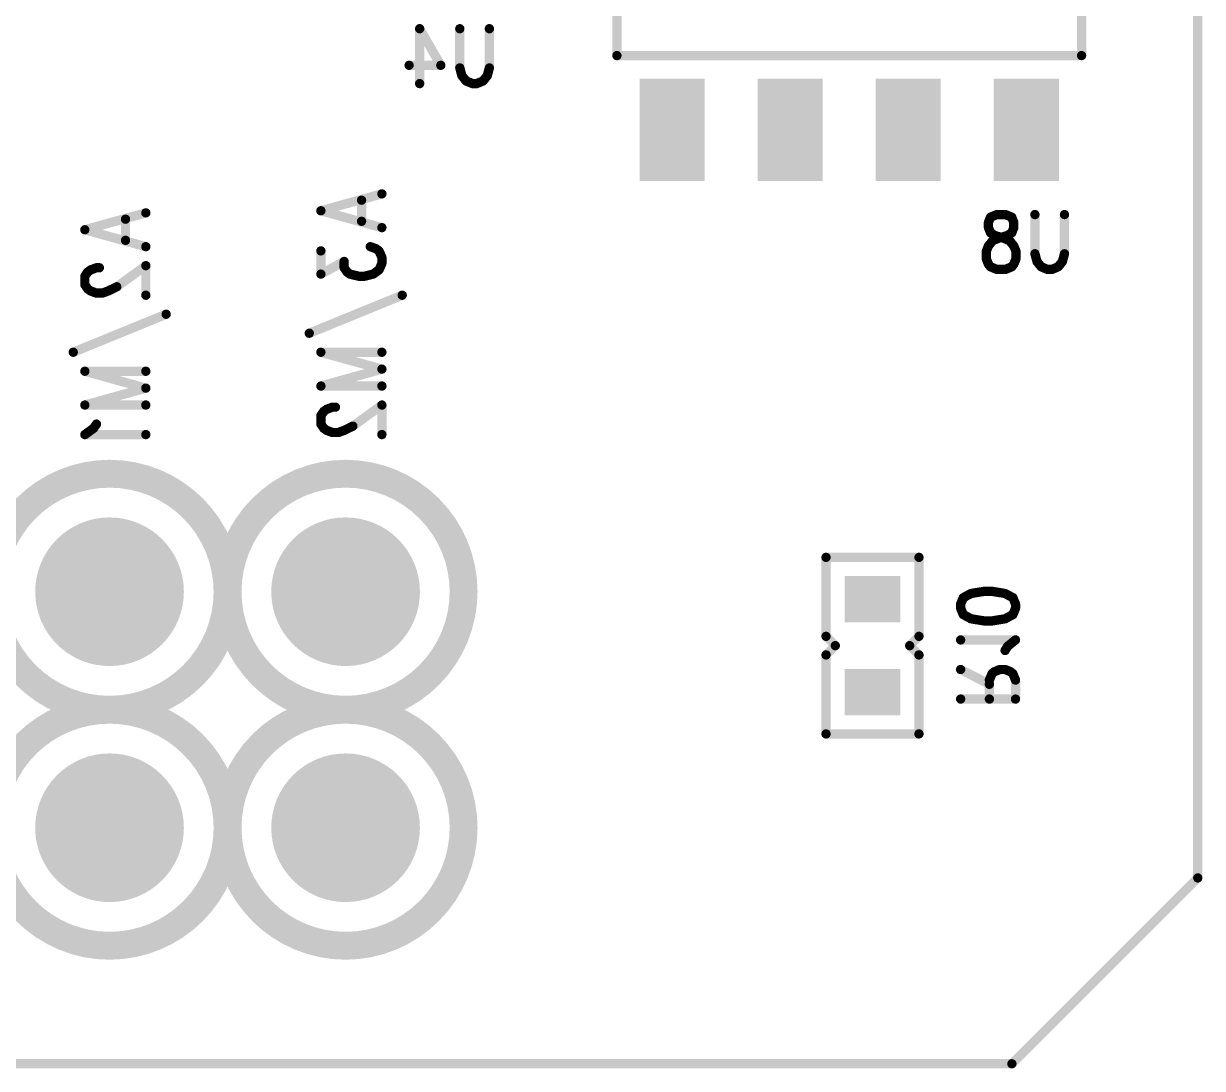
# Model space of a CAD drawing. Extents: x 100 to 128.6, y 94 to 134.1.
# Drawn here: x 115.87 to 128.55, y 99.95 to 111.19 of the extents above; entities that cross this region are included whole.
import ezdxf

# ---------------------------------------------------------------- set-up
doc = ezdxf.new("R2010")
doc.units = 0
doc.layers.get('0').update_dxf_attribs({"linetype": 'CONTINUOUS'})
doc.layers.add('MASK-BOTTOM_PHO', color=5, linetype='CONTINUOUS')
doc.layers.add('SILK-BOTTOM_PHO', color=14, linetype='CONTINUOUS')

# ---------------------------------------------------------------- blocks, each defined once
blk = doc.blocks.new('ROUND_49')
at = {"const_width": 0.799972}
blk.add_lwpolyline([(-0.399986, 0, 1), (0.399986, 0, 1)], format="xyb", close=True, dxfattribs=at)
blk = doc.blocks.new('ROUND_1')
at = {"const_width": 0.050038}
blk.add_lwpolyline([(-0.025018, 0, 1), (0.025018, 0, 1)], format="xyb", close=True, dxfattribs=at)
blk = doc.blocks.new('SQUARE_10')
blk.add_solid([(0.350012, 0.350012), (0.350012, -0.350012), (-0.350012, 0.350012), (-0.350012, -0.350012)])
blk = doc.blocks.new('SQUARE_16')
blk.add_solid([(0.250062, 0.250062), (0.250062, -0.250062), (-0.250062, 0.250062), (-0.250062, -0.250062)])
blk = doc.blocks.new('ROUND_19')
at = {"const_width": 0.149986}
blk.add_lwpolyline([(-0.074994, 0, 1), (0.074994, 0, 1)], format="xyb", close=True, dxfattribs=at)

msp = doc.modelspace()

# ---------------------------------------------------------------- linework, layer by layer
at = {"layer": 'MASK-BOTTOM_PHO'}
for points, const_width in [([(128.500124, 102.00005), (128.500124, 131.99999)], 0.100076), ([(122.845068, 109.84992), (122.845068, 110.24997)], 0.700024), ([(124.115068, 109.84992), (124.115068, 110.24997)], 0.700024), ([(125.385068, 109.84992), (125.385068, 110.24997)], 0.700024), ([(126.655068, 109.84992), (126.655068, 110.24997)], 0.700024), ([(124.949966, 105.000044), (125.050042, 105.000044)], 0.500124), ([(124.949966, 104.000046), (125.050042, 104.000046)], 0.500124), ([(126.499874, 100.000054), (128.500124, 102.00005)], 0.100076), ([(102.00005, 100.000054), (126.499874, 100.000054)], 0.100076)]:
    msp.add_lwpolyline(points, dxfattribs=dict(at, const_width=const_width))
at = {"layer": 'SILK-BOTTOM_PHO', "const_width": 0.100076}
for points in [[(128.500124, 102.00005), (128.500124, 131.99999)], [(122.249946, 110.849918), (122.249946, 114.650012)], [(127.249936, 112.249966), (127.249936, 110.849918)], [(120.127268, 111.13897), (120.354598, 110.74527)], [(120.127268, 111.13897), (120.127268, 110.54842)], [(120.559068, 110.717076), (120.559068, 111.13897)], [(120.87733, 111.13897), (120.87733, 110.717076)], [(127.249936, 110.849918), (122.249946, 110.849918)], [(120.354598, 110.74527), (120.01373, 110.74527)], [(120.581928, 110.632748), (120.559068, 110.717076)], [(120.87733, 110.717076), (120.85447, 110.632748)], [(120.627394, 110.576614), (120.581928, 110.632748)], [(120.695466, 110.54842), (120.627394, 110.576614)], [(120.809004, 110.576614), (120.740932, 110.54842)], [(120.85447, 110.632748), (120.809004, 110.576614)], [(120.740932, 110.54842), (120.695466, 110.54842)], [(119.064278, 109.180122), (119.720614, 109.361732)], [(119.064278, 109.180122), (119.720614, 108.998258)], [(119.50192, 109.29366), (119.50192, 109.06633)], [(116.524278, 108.975398), (117.180614, 109.157262)], [(116.96192, 109.08919), (116.96192, 108.86186)], [(126.247652, 109.054646), (126.270512, 109.111034)], [(126.247652, 108.998512), (126.247652, 109.054646)], [(126.270512, 109.111034), (126.338584, 109.138974)], [(126.338584, 109.138974), (126.429516, 109.138974)], [(126.429516, 109.138974), (126.497842, 109.111034)], [(126.497842, 109.111034), (126.520448, 109.054646)], [(126.520448, 109.054646), (126.520448, 108.998512)], [(126.747778, 108.71708), (126.747778, 109.138974)], [(127.065786, 109.138974), (127.065786, 108.71708)], [(116.524278, 108.975398), (117.180614, 108.793534)], [(126.270512, 108.942124), (126.247652, 108.998512)], [(126.315978, 108.914184), (126.270512, 108.942124)], [(126.497842, 108.942124), (126.452376, 108.914184)], [(126.520448, 108.998512), (126.497842, 108.942124)], [(119.65813, 108.770928), (119.595646, 108.793534)], [(126.247652, 108.801662), (126.225046, 108.745274)], [(126.293118, 108.857796), (126.247652, 108.801662)], [(126.361444, 108.88599), (126.293118, 108.857796)], [(126.40691, 108.88599), (126.315978, 108.914184)], [(126.452376, 108.914184), (126.361444, 108.88599)], [(126.474982, 108.857796), (126.40691, 108.88599)], [(126.520448, 108.801662), (126.474982, 108.857796)], [(126.543308, 108.745274), (126.520448, 108.801662)], [(119.064278, 108.748068), (119.064278, 108.498132)], [(119.689372, 108.748068), (119.65813, 108.770928)], [(119.720614, 108.679996), (119.689372, 108.748068)], [(119.720614, 108.611924), (119.720614, 108.679996)], [(126.225046, 108.745274), (126.225046, 108.660946)], [(126.543308, 108.660946), (126.543308, 108.745274)], [(126.770384, 108.632752), (126.747778, 108.71708)], [(127.065786, 108.71708), (127.04318, 108.632752)], [(116.586762, 108.543598), (116.55552, 108.520992)], [(116.6495, 108.566458), (116.586762, 108.543598)], [(116.680742, 108.566458), (116.6495, 108.566458)], [(116.868194, 108.361734), (117.180614, 108.589064)], [(117.180614, 108.589064), (117.180614, 108.270802)], [(119.064278, 108.498132), (119.314468, 108.63453)], [(119.314468, 108.63453), (119.314468, 108.566458)], [(119.314468, 108.566458), (119.34571, 108.520992)], [(119.626888, 108.498132), (119.689372, 108.543598)], [(119.689372, 108.543598), (119.720614, 108.611924)], [(126.225046, 108.660946), (126.247652, 108.604812)], [(126.247652, 108.604812), (126.270512, 108.576618)], [(126.270512, 108.576618), (126.338584, 108.548424)], [(126.338584, 108.548424), (126.429516, 108.548424)], [(126.429516, 108.548424), (126.497842, 108.576618)], [(126.497842, 108.576618), (126.520448, 108.604812)], [(126.520448, 108.604812), (126.543308, 108.660946)], [(126.81585, 108.576618), (126.770384, 108.632752)], [(126.884176, 108.548424), (126.81585, 108.576618)], [(126.929642, 108.548424), (126.884176, 108.548424)], [(126.997714, 108.576618), (126.929642, 108.548424)], [(127.04318, 108.632752), (126.997714, 108.576618)], [(116.55552, 108.520992), (116.524278, 108.475526)], [(116.524278, 108.475526), (116.524278, 108.384594)], [(119.34571, 108.520992), (119.376952, 108.498132)], [(119.376952, 108.498132), (119.470678, 108.475526)], [(119.470678, 108.475526), (119.533162, 108.475526)], [(119.533162, 108.475526), (119.626888, 108.498132)], [(116.524278, 108.384594), (116.55552, 108.339128)], [(116.55552, 108.339128), (116.586762, 108.316268)], [(116.586762, 108.316268), (116.6495, 108.293662)], [(116.6495, 108.293662), (116.711984, 108.293662)], [(116.711984, 108.293662), (116.774468, 108.316268)], [(116.774468, 108.316268), (116.868194, 108.361734)], [(118.93931, 107.861862), (119.939308, 108.270802)], [(116.39931, 107.657392), (117.399308, 108.066332)], [(119.064278, 107.657392), (119.720614, 107.657392)], [(119.064278, 107.657392), (119.720614, 107.475528)], [(116.524278, 107.452668), (117.180614, 107.452668)], [(116.524278, 107.452668), (117.180614, 107.270804)], [(119.064278, 107.293664), (119.720614, 107.475528)], [(116.524278, 107.089194), (117.180614, 107.270804)], [(119.064278, 107.293664), (119.720614, 107.293664)], [(116.524278, 107.089194), (117.180614, 107.089194)], [(119.09552, 107.020868), (119.064278, 106.975402)], [(119.126762, 107.043728), (119.09552, 107.020868)], [(119.1895, 107.066334), (119.126762, 107.043728)], [(119.220742, 107.066334), (119.1895, 107.066334)], [(119.408194, 106.861864), (119.720614, 107.089194)], [(119.720614, 107.089194), (119.720614, 106.770932)], [(119.064278, 106.975402), (119.064278, 106.88447)], [(116.618004, 106.839004), (116.524278, 106.770932)], [(116.524278, 106.770932), (117.180614, 106.770932)], [(116.6495, 106.88447), (116.618004, 106.839004)], [(119.064278, 106.88447), (119.09552, 106.839004)], [(119.09552, 106.839004), (119.126762, 106.816398)], [(119.126762, 106.816398), (119.1895, 106.793538)], [(119.1895, 106.793538), (119.251984, 106.793538)], [(119.251984, 106.793538), (119.314468, 106.816398)], [(119.314468, 106.816398), (119.408194, 106.861864)], [(124.499878, 104.599994), (124.499878, 105.449878)], [(124.499878, 105.449878), (125.499876, 105.449878)], [(125.499876, 105.449878), (125.499876, 104.599994)], [(125.94844, 104.94772), (125.976634, 105.015792)], [(125.976634, 105.015792), (126.060962, 105.061258)], [(126.060962, 105.061258), (126.201678, 105.084118)], [(126.201678, 105.084118), (126.286006, 105.084118)], [(126.286006, 105.084118), (126.426468, 105.061258)], [(126.426468, 105.061258), (126.51105, 105.015792)], [(126.51105, 105.015792), (126.53899, 104.94772)], [(125.94844, 104.902254), (125.94844, 104.94772)], [(125.976634, 104.834182), (125.94844, 104.902254)], [(126.53899, 104.902254), (126.51105, 104.834182)], [(126.53899, 104.94772), (126.53899, 104.902254)], [(126.060962, 104.788716), (125.976634, 104.834182)], [(126.201678, 104.765856), (126.060962, 104.788716)], [(126.286006, 104.765856), (126.201678, 104.765856)], [(126.426468, 104.788716), (126.286006, 104.765856)], [(126.51105, 104.834182), (126.426468, 104.788716)], [(124.599954, 104.499918), (124.499878, 104.599994)], [(124.499878, 104.400096), (124.599954, 104.499918)], [(125.499876, 104.599994), (125.400054, 104.499918)], [(125.400054, 104.499918), (125.499876, 104.400096)], [(126.53899, 104.561386), (125.94844, 104.561386)], [(126.426468, 104.447848), (126.454662, 104.49306)], [(126.454662, 104.49306), (126.53899, 104.561386)], [(124.499878, 103.549958), (124.499878, 104.400096)], [(125.499876, 104.400096), (125.499876, 103.549958)], [(126.257812, 104.08412), (125.94844, 104.243124)], [(126.370334, 104.243124), (126.313946, 104.220518)], [(126.426468, 104.243124), (126.370334, 104.243124)], [(126.482856, 104.220518), (126.426468, 104.243124)], [(126.286006, 104.197658), (126.257812, 104.129586)], [(126.257812, 104.129586), (126.257812, 103.925116)], [(126.313946, 104.220518), (126.286006, 104.197658)], [(126.51105, 104.197658), (126.482856, 104.220518)], [(126.53899, 104.129586), (126.51105, 104.197658)], [(126.53899, 103.925116), (126.53899, 104.129586)], [(126.53899, 103.925116), (125.94844, 103.925116)], [(125.499876, 103.549958), (124.499878, 103.549958)], [(126.499874, 100.000054), (128.500124, 102.00005)], [(102.00005, 100.000054), (126.499874, 100.000054)]]:
    msp.add_lwpolyline(points, dxfattribs=at)
at = {"layer": 'SILK-BOTTOM_PHO', "const_width": 0.299974}
for points in [[(118.059962, 105.080054, 1), (115.519962, 105.080054)], [(120.599962, 105.080054, 1), (118.059962, 105.080054)], [(115.519962, 105.080054, 1), (118.059962, 105.080054)], [(118.059962, 105.080054, 1), (120.599962, 105.080054)], [(118.059962, 102.540054, 1), (115.519962, 102.540054)], [(120.599962, 102.540054, 1), (118.059962, 102.540054)], [(115.519962, 102.540054, 1), (118.059962, 102.540054)], [(118.059962, 102.540054, 1), (120.599962, 102.540054)]]:
    msp.add_lwpolyline(points, format="xyb", dxfattribs=at)

# ---------------------------------------------------------------- block references
at = {"layer": 'MASK-BOTTOM_PHO'}
for name, p in [('SQUARE_10', (122.845068, 110.24997)), ('SQUARE_10', (124.115068, 110.24997)), ('SQUARE_10', (125.385068, 110.24997)), ('SQUARE_10', (126.655068, 110.24997)), ('SQUARE_10', (122.845068, 109.84992)), ('SQUARE_10', (124.115068, 109.84992)), ('SQUARE_10', (125.385068, 109.84992)), ('SQUARE_10', (126.655068, 109.84992)), ('ROUND_49', (116.789962, 105.080054)), ('ROUND_49', (119.329962, 105.080054)), ('SQUARE_16', (124.949966, 105.000044)), ('SQUARE_16', (125.050042, 105.000044)), ('SQUARE_16', (124.949966, 104.000046)), ('SQUARE_16', (125.050042, 104.000046)), ('ROUND_49', (116.789962, 102.540054)), ('ROUND_49', (119.329962, 102.540054)), ('ROUND_1', (128.500124, 102.00005)), ('ROUND_1', (126.499874, 100.000054))]:
    msp.add_blockref(name, p, dxfattribs=at)
at = {"layer": 'SILK-BOTTOM_PHO'}
for name, p in [('ROUND_1', (120.127268, 111.13897)), ('ROUND_1', (120.127268, 111.13897)), ('ROUND_1', (120.559068, 111.13897)), ('ROUND_1', (120.87733, 111.13897)), ('ROUND_1', (122.249946, 110.849918)), ('ROUND_1', (127.249936, 110.849918)), ('ROUND_1', (127.249936, 110.849918)), ('ROUND_1', (120.01373, 110.74527)), ('ROUND_1', (120.354598, 110.74527)), ('ROUND_1', (120.559068, 110.717076)), ('ROUND_1', (120.87733, 110.717076)), ('ROUND_1', (120.581928, 110.632748)), ('ROUND_1', (120.627394, 110.576614)), ('ROUND_1', (120.809004, 110.576614)), ('ROUND_1', (120.85447, 110.632748)), ('ROUND_1', (120.127268, 110.54842)), ('ROUND_1', (120.695466, 110.54842)), ('ROUND_1', (120.740932, 110.54842)), ('ROUND_1', (119.720614, 109.361732)), ('ROUND_1', (119.064278, 109.180122)), ('ROUND_1', (119.064278, 109.180122)), ('ROUND_1', (119.50192, 109.29366)), ('ROUND_1', (116.96192, 109.08919)), ('ROUND_1', (117.180614, 109.157262)), ('ROUND_1', (119.50192, 109.06633)), ('ROUND_1', (126.247652, 109.054646)), ('ROUND_1', (126.270512, 109.111034)), ('ROUND_1', (126.338584, 109.138974)), ('ROUND_1', (126.429516, 109.138974)), ('ROUND_1', (126.429516, 109.138974)), ('ROUND_1', (126.497842, 109.111034)), ('ROUND_1', (126.520448, 109.054646)), ('ROUND_1', (126.747778, 109.138974)), ('ROUND_1', (127.065786, 109.138974)), ('ROUND_1', (116.524278, 108.975398)), ('ROUND_1', (116.524278, 108.975398)), ('ROUND_1', (119.720614, 108.998258)), ('ROUND_1', (126.247652, 108.998512)), ('ROUND_1', (126.270512, 108.942124)), ('ROUND_1', (126.497842, 108.942124)), ('ROUND_1', (126.520448, 108.998512)), ('ROUND_1', (116.96192, 108.86186)), ('ROUND_1', (117.180614, 108.793534)), ('ROUND_1', (119.595646, 108.793534)), ('ROUND_1', (126.247652, 108.801662)), ('ROUND_1', (126.293118, 108.857796)), ('ROUND_1', (126.315978, 108.914184)), ('ROUND_1', (126.361444, 108.88599)), ('ROUND_1', (126.40691, 108.88599)), ('ROUND_1', (126.452376, 108.914184)), ('ROUND_1', (126.474982, 108.857796)), ('ROUND_1', (126.520448, 108.801662)), ('ROUND_1', (119.064278, 108.748068)), ('ROUND_1', (119.65813, 108.770928)), ('ROUND_1', (119.689372, 108.748068)), ('ROUND_1', (119.720614, 108.679996)), ('ROUND_1', (126.225046, 108.745274)), ('ROUND_1', (126.543308, 108.745274)), ('ROUND_1', (126.543308, 108.745274)), ('ROUND_1', (126.747778, 108.71708)), ('ROUND_1', (127.065786, 108.71708)), ('ROUND_1', (116.586762, 108.543598)), ('ROUND_1', (116.6495, 108.566458)), ('ROUND_1', (116.680742, 108.566458)), ('ROUND_1', (117.180614, 108.589064)), ('ROUND_1', (119.314468, 108.63453)), ('ROUND_1', (119.314468, 108.566458)), ('ROUND_1', (119.689372, 108.543598)), ('ROUND_1', (119.720614, 108.611924)), ('ROUND_1', (126.225046, 108.660946)), ('ROUND_1', (126.247652, 108.604812)), ('ROUND_1', (126.270512, 108.576618)), ('ROUND_1', (126.338584, 108.548424)), ('ROUND_1', (126.429516, 108.548424)), ('ROUND_1', (126.497842, 108.576618)), ('ROUND_1', (126.520448, 108.604812)), ('ROUND_1', (126.543308, 108.660946)), ('ROUND_1', (126.543308, 108.660946)), ('ROUND_1', (126.770384, 108.632752)), ('ROUND_1', (126.81585, 108.576618)), ('ROUND_1', (126.884176, 108.548424)), ('ROUND_1', (126.929642, 108.548424)), ('ROUND_1', (126.997714, 108.576618)), ('ROUND_1', (127.04318, 108.632752)), ('ROUND_1', (116.524278, 108.475526)), ('ROUND_1', (116.55552, 108.520992)), ('ROUND_1', (119.064278, 108.498132)), ('ROUND_1', (119.34571, 108.520992)), ('ROUND_1', (119.376952, 108.498132)), ('ROUND_1', (119.470678, 108.475526)), ('ROUND_1', (119.533162, 108.475526)), ('ROUND_1', (119.626888, 108.498132)), ('ROUND_1', (116.524278, 108.384594)), ('ROUND_1', (116.55552, 108.339128)), ('ROUND_1', (116.586762, 108.316268)), ('ROUND_1', (116.6495, 108.293662)), ('ROUND_1', (116.711984, 108.293662)), ('ROUND_1', (116.774468, 108.316268)), ('ROUND_1', (116.868194, 108.361734)), ('ROUND_1', (117.180614, 108.270802)), ('ROUND_1', (119.939308, 108.270802)), ('ROUND_1', (117.399308, 108.066332)), ('ROUND_1', (118.93931, 107.861862)), ('ROUND_1', (116.39931, 107.657392)), ('ROUND_1', (119.064278, 107.657392)), ('ROUND_1', (119.064278, 107.657392)), ('ROUND_1', (119.720614, 107.657392)), ('ROUND_1', (116.524278, 107.452668)), ('ROUND_1', (116.524278, 107.452668)), ('ROUND_1', (117.180614, 107.452668)), ('ROUND_1', (119.720614, 107.475528)), ('ROUND_1', (119.720614, 107.475528)), ('ROUND_1', (117.180614, 107.270804)), ('ROUND_1', (117.180614, 107.270804)), ('ROUND_1', (119.064278, 107.293664)), ('ROUND_1', (119.064278, 107.293664)), ('ROUND_1', (119.720614, 107.293664)), ('ROUND_1', (116.524278, 107.089194)), ('ROUND_1', (116.524278, 107.089194)), ('ROUND_1', (117.180614, 107.089194)), ('ROUND_1', (119.09552, 107.020868)), ('ROUND_1', (119.126762, 107.043728)), ('ROUND_1', (119.1895, 107.066334)), ('ROUND_1', (119.220742, 107.066334)), ('ROUND_1', (119.720614, 107.089194)), ('ROUND_1', (119.064278, 106.975402)), ('ROUND_1', (116.524278, 106.770932)), ('ROUND_1', (116.618004, 106.839004)), ('ROUND_1', (116.6495, 106.88447)), ('ROUND_1', (117.180614, 106.770932)), ('ROUND_1', (119.064278, 106.88447)), ('ROUND_1', (119.09552, 106.839004)), ('ROUND_1', (119.126762, 106.816398)), ('ROUND_1', (119.1895, 106.793538)), ('ROUND_1', (119.251984, 106.793538)), ('ROUND_1', (119.314468, 106.816398)), ('ROUND_1', (119.408194, 106.861864)), ('ROUND_1', (119.720614, 106.770932)), ('ROUND_1', (124.499878, 105.449878)), ('ROUND_1', (125.499876, 105.449878)), ('ROUND_19', (118.059962, 105.080054)), ('ROUND_19', (118.059962, 105.080054)), ('ROUND_19', (118.059962, 105.080054)), ('ROUND_19', (118.059962, 105.080054)), ('ROUND_19', (120.599962, 105.080054)), ('ROUND_19', (120.599962, 105.080054)), ('ROUND_1', (125.976634, 105.015792)), ('ROUND_1', (126.060962, 105.061258)), ('ROUND_1', (126.201678, 105.084118)), ('ROUND_1', (126.286006, 105.084118)), ('ROUND_1', (126.426468, 105.061258)), ('ROUND_1', (126.51105, 105.015792)), ('ROUND_1', (125.94844, 104.94772)), ('ROUND_1', (125.94844, 104.902254)), ('ROUND_1', (126.53899, 104.94772)), ('ROUND_1', (126.53899, 104.902254)), ('ROUND_1', (126.53899, 104.902254)), ('ROUND_1', (125.976634, 104.834182)), ('ROUND_1', (126.060962, 104.788716)), ('ROUND_1', (126.201678, 104.765856)), ('ROUND_1', (126.286006, 104.765856)), ('ROUND_1', (126.426468, 104.788716)), ('ROUND_1', (126.51105, 104.834182)), ('ROUND_1', (124.499878, 104.599994)), ('ROUND_1', (124.599954, 104.499918)), ('ROUND_1', (125.400054, 104.499918)), ('ROUND_1', (125.499876, 104.599994)), ('ROUND_1', (125.94844, 104.561386)), ('ROUND_1', (126.454662, 104.49306)), ('ROUND_1', (126.53899, 104.561386)), ('ROUND_1', (124.499878, 104.400096)), ('ROUND_1', (125.499876, 104.400096)), ('ROUND_1', (126.426468, 104.447848)), ('ROUND_1', (125.94844, 104.243124)), ('ROUND_1', (126.370334, 104.243124)), ('ROUND_1', (126.426468, 104.243124)), ('ROUND_1', (126.257812, 104.129586)), ('ROUND_1', (126.286006, 104.197658)), ('ROUND_1', (126.313946, 104.220518)), ('ROUND_1', (126.482856, 104.220518)), ('ROUND_1', (126.51105, 104.197658)), ('ROUND_1', (126.53899, 104.129586)), ('ROUND_1', (126.257812, 104.08412)), ('ROUND_1', (125.94844, 103.925116)), ('ROUND_1', (126.257812, 103.925116)), ('ROUND_1', (126.53899, 103.925116)), ('ROUND_1', (126.53899, 103.925116)), ('ROUND_1', (124.499878, 103.549958)), ('ROUND_1', (125.499876, 103.549958)), ('ROUND_1', (125.499876, 103.549958)), ('ROUND_19', (118.059962, 102.540054)), ('ROUND_19', (118.059962, 102.540054)), ('ROUND_19', (118.059962, 102.540054)), ('ROUND_19', (118.059962, 102.540054)), ('ROUND_19', (120.599962, 102.540054)), ('ROUND_19', (120.599962, 102.540054)), ('ROUND_1', (128.500124, 102.00005)), ('ROUND_1', (126.499874, 100.000054))]:
    msp.add_blockref(name, p, dxfattribs=at)

doc.saveas('drawing.dxf')
